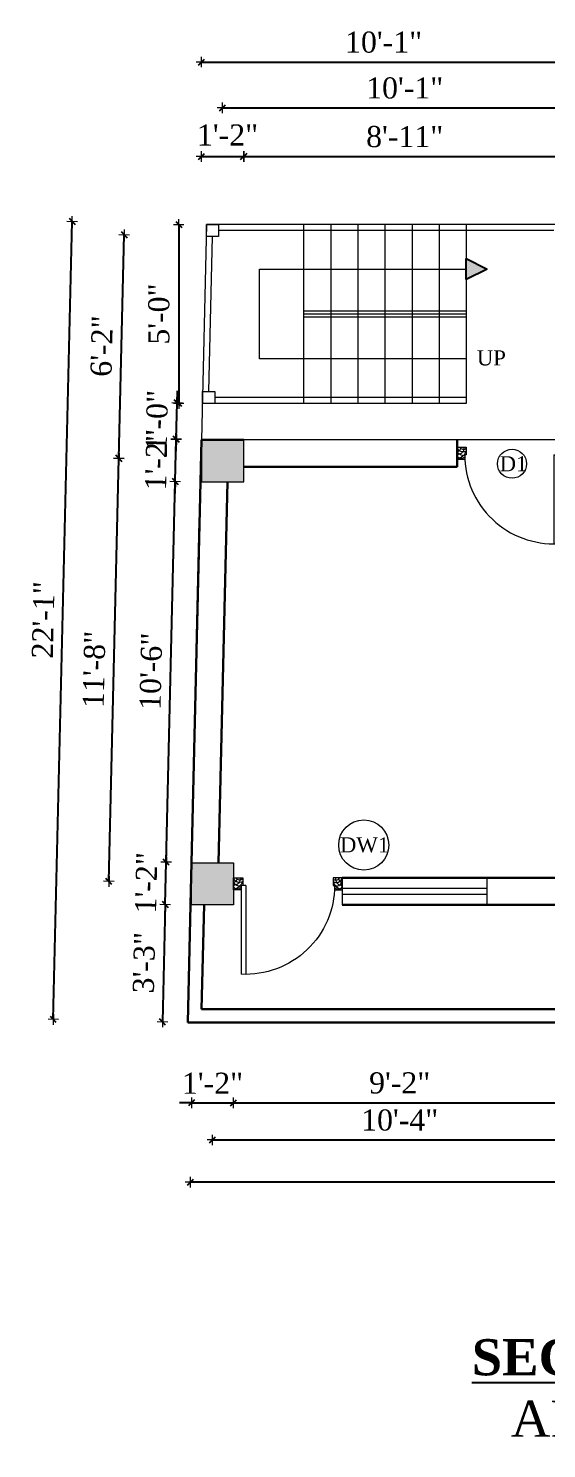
# Model space of a CAD drawing. Header units: inches. Extents: x 151827 to 346502, y -56182 to -23217.
# Drawn here: x 160428.1 to 160600.1, y -26790.3 to -26319.4 of the extents above; entities that cross this region are included whole.
import ezdxf

# ---------------------------------------------------------------- set-up
doc = ezdxf.new("R2010")
doc.units = ezdxf.units.IN
doc.header["$LTSCALE"] = 5
doc.header["$MEASUREMENT"] = 0
for name, color, linetype, lineweight in [('A-WALL', 7, 'Continuous', 9), ('Dimension', 7, 'Continuous', 18), ('DOOR', 62, 'Continuous', 0), ('Dw', 2, 'Continuous', 18)]:
    doc.layers.add(name, color=color, linetype=linetype, lineweight=lineweight)
doc.layers.add('dim line', color=7, linetype='Continuous', lineweight=15, true_color=0xfab2b2)
doc.layers.add('TEXT', color=6, linetype='Continuous')
doc.layers.add('WALL', color=7, linetype='Continuous')
doc.styles.add('ordinary', font='times.ttf')
doc.dimstyles.new('Copy of 96', dxfattribs={"dimtxt": 7, "dimasz": 4, "dimexe": 0.5, "dimexo": 0.5, "dimgap": 3, "dimtad": 1, "dimdec": 1, "dimzin": 11, "dimdsep": 46, "dimlunit": 4, "dimtxsty": 'ordinary', "dimblk": 'OBLIQUE', "dimcen": 0.09, "dimse1": 1, "dimse2": 1, "dimclrt": 6, "dimazin": 0, "dimtfac": 1, "dimtdec": 1, "dimtix": 1, "dimtmove": 2, "dimatfit": 3, "dimldrblk": 'leader', "dimfxl": 0.5, "dimfxlon": 1, "dimtolj": 1, "dimtzin": 0, "dimarcsym": 0})

# ---------------------------------------------------------------- blocks, each defined once
blk = doc.blocks.new('A$C27B36B59')
at = {"layer": 'DOOR'}
for p, q in [((0, 4), (0, 0)), ((2.5, 4), (0, 4)), ((0, 0), (3, 0)), ((2.5, 2.5), (2.5, 4)), ((3, 2.5), (2.5, 2.5)), ((3, 0), (3, 2.5))]:
    blk.add_line(p, q, dxfattribs=at)
for centre, radius, start, end in [((-1.4, -0.54), 4.75, 22.1411, 72.838), ((1.34, 2.09), 1.64, 45.138, 144.8948), ((2.21, 0.3), 2.49, 83.3149, 152.658), ((0.13, 0.37), 2.05, 349.4875, 93.6805), ((1.96, -0.47), 2.01, 58.7447, 166.495), ((-0.06, 0.32), 1.13, 343.542, 86.947), ((2.08, -0.4), 1.17, 38.2816, 160.1519)]:
    blk.add_arc(centre, radius, start, end, dxfattribs=at)
blk = doc.blocks.new('D2')
at = {"layer": 'DOOR'}
for p, q in [((74473.95, 24047.59), (74473.95, 24018.09)), ((74473.95, 24047.59), (74475.45, 24047.59)), ((74475.45, 24047.59), (74475.45, 24018.13))]:
    blk.add_line(p, q, dxfattribs=at)
blk.add_arc((74473.95, 24047.59), 29.5, 180, 272.9146, dxfattribs=at)
at = {"layer": 'DOOR', "xscale": -1, "rotation": 180}
blk.add_blockref('A$C27B36B59', (74441.95, 24050.09), dxfattribs=at)
at = {"layer": 'DOOR', "rotation": 180}
blk.add_blockref('A$C27B36B59', (74477.95, 24050.09), dxfattribs=at)
blk = doc.blocks.new('oblique')
at = {"color": 0, "lineweight": -2}
blk.add_line((0.25, 0.25), (-0.25, -0.25), dxfattribs=at)
at = {"layer": 'dim line', "lineweight": 9}
for p, q in [((-0.4375, 0), (0.4375, 0)), ((0, 0.4375), (0, -0.4375))]:
    blk.add_line(p, q, dxfattribs=at)
blk = doc.blocks.new('*D751')
at = {"layer": 'A-WALL', "color": 0, "lineweight": -2, "ltscale": 50, "transparency": 16777216}
blk.add_line((160485.57, -26361.84), (160499.57, -26361.84), dxfattribs=at)
at = {"layer": 'Defpoints', "color": 0, "ltscale": 50, "transparency": 16777216}
for p in [(160499.57, -26361.84), (160485.57, -26455.78), (160499.57, -26455.78)]:
    blk.add_point(p, dxfattribs=at)
at = {"layer": 'A-WALL', "color": 0, "lineweight": -2, "ltscale": 50, "transparency": 16777216, "xscale": 4, "yscale": 4, "zscale": 4, "rotation": 180}
blk.add_blockref('oblique', (160485.57, -26361.84), dxfattribs=at)
at = {"layer": 'A-WALL', "color": 0, "lineweight": -2, "ltscale": 50, "transparency": 16777216, "xscale": 4, "yscale": 4, "zscale": 4}
blk.add_blockref('oblique', (160499.57, -26361.84), dxfattribs=at)
at = {"layer": 'A-WALL', "color": 6, "ltscale": 50, "transparency": 16777216, "insert": (160494.22, -26354.7), "char_height": 7, "attachment_point": 5, "style": 'ordinary'}
blk.add_mtext('\\A1;1\'-2"', dxfattribs=at)
blk = doc.blocks.new('_OBLIQUE')
at = {"color": 0, "linetype": 'ByBlock'}
blk.add_line((-0.5, -0.5), (0.5, 0.5), dxfattribs=at)
blk = doc.blocks.new('leader')
at = {"layer": 'Dimension'}
for p, q in [((0, -4.33), (0, 4.33)), ((-4.42, 0), (4.42, 0))]:
    blk.add_line(p, q, dxfattribs=at)
blk = doc.blocks.new('*D752')
at = {"layer": 'A-WALL', "color": 0, "lineweight": -2, "ltscale": 5, "transparency": 16777216}
blk.add_line((160499.57, -26361.84), (160606.45, -26361.84), dxfattribs=at)
at = {"layer": 'Defpoints', "color": 0, "ltscale": 5, "transparency": 16777216}
for p in [(160606.45, -26361.84), (160606.45, -26384.4), (160499.57, -26455.78)]:
    blk.add_point(p, dxfattribs=at)
at = {"layer": 'A-WALL', "color": 0, "lineweight": -2, "ltscale": 5, "transparency": 16777216, "xscale": 4, "yscale": 4, "zscale": 4, "rotation": 180}
blk.add_blockref('oblique', (160499.57, -26361.84), dxfattribs=at)
at = {"layer": 'A-WALL', "color": 0, "lineweight": -2, "ltscale": 5, "transparency": 16777216, "xscale": 4, "yscale": 4, "zscale": 4}
blk.add_blockref('oblique', (160606.45, -26361.84), dxfattribs=at)
at = {"layer": 'A-WALL', "color": 6, "ltscale": 5, "transparency": 16777216, "insert": (160553.01, -26355.28), "char_height": 7, "attachment_point": 5, "style": 'ordinary'}
blk.add_mtext('\\A1;8\'-11"', dxfattribs=at)
blk = doc.blocks.new('*D759')
at = {"layer": 'A-WALL', "color": 0, "lineweight": -2, "ltscale": 5, "transparency": 16777216}
blk.add_line((160492.57, -26345.71), (160613.45, -26345.71), dxfattribs=at)
at = {"layer": 'Defpoints', "color": 0, "ltscale": 5, "transparency": 16777216}
for p in [(160613.45, -26345.71), (160492.57, -26462.78), (160613.45, -26462.78)]:
    blk.add_point(p, dxfattribs=at)
at = {"layer": 'A-WALL', "color": 0, "lineweight": -2, "ltscale": 5, "transparency": 16777216, "xscale": 4, "yscale": 4, "zscale": 4, "rotation": 180}
blk.add_blockref('oblique', (160492.57, -26345.71), dxfattribs=at)
at = {"layer": 'A-WALL', "color": 0, "lineweight": -2, "ltscale": 5, "transparency": 16777216, "xscale": 4, "yscale": 4, "zscale": 4}
blk.add_blockref('oblique', (160613.45, -26345.71), dxfattribs=at)
at = {"layer": 'A-WALL', "color": 6, "ltscale": 5, "transparency": 16777216, "insert": (160553.01, -26339.15), "char_height": 7, "attachment_point": 5, "style": 'ordinary'}
blk.add_mtext('\\A1;10\'-1"', dxfattribs=at)
blk = doc.blocks.new('*D762')
at = {"layer": 'A-WALL', "color": 0, "lineweight": -2, "ltscale": 5, "transparency": 16777216}
blk.add_line((160485.57, -26330.51), (160606.45, -26330.51), dxfattribs=at)
at = {"layer": 'Defpoints', "color": 0, "ltscale": 5, "transparency": 16777216}
for p in [(160606.45, -26330.51), (160606.45, -26384.4), (160485.57, -26455.78)]:
    blk.add_point(p, dxfattribs=at)
at = {"layer": 'A-WALL', "color": 0, "lineweight": -2, "ltscale": 5, "transparency": 16777216, "xscale": 4, "yscale": 4, "zscale": 4, "rotation": 180}
blk.add_blockref('oblique', (160485.57, -26330.51), dxfattribs=at)
at = {"layer": 'A-WALL', "color": 0, "lineweight": -2, "ltscale": 5, "transparency": 16777216, "xscale": 4, "yscale": 4, "zscale": 4}
blk.add_blockref('oblique', (160606.45, -26330.51), dxfattribs=at)
at = {"layer": 'A-WALL', "color": 6, "ltscale": 5, "transparency": 16777216, "insert": (160546.01, -26323.95), "char_height": 7, "attachment_point": 5, "style": 'ordinary'}
blk.add_mtext('\\A1;10\'-1"', dxfattribs=at)
blk = doc.blocks.new('*D766')
at = {"layer": 'A-WALL', "color": 0, "lineweight": -2, "ltscale": 50, "transparency": 16777216}
for p, q in [((160482.24, -26675.67), (160478.24, -26675.67)), ((160482.24, -26675.67), (160496.24, -26675.67)), ((160496.24, -26675.67), (160500.24, -26675.67))]:
    blk.add_line(p, q, dxfattribs=at)
at = {"layer": 'Defpoints', "color": 0, "ltscale": 50, "transparency": 16777216}
for p in [(160482.24, -26610.06), (160496.24, -26610.06), (160496.24, -26675.67)]:
    blk.add_point(p, dxfattribs=at)
at = {"layer": 'A-WALL', "color": 0, "lineweight": -2, "ltscale": 50, "transparency": 16777216, "xscale": 4, "yscale": 4, "zscale": 4}
blk.add_blockref('oblique', (160482.24, -26675.67), dxfattribs=at)
at = {"layer": 'A-WALL', "color": 0, "lineweight": -2, "ltscale": 50, "transparency": 16777216, "xscale": 4, "yscale": 4, "zscale": 4, "rotation": 180}
blk.add_blockref('oblique', (160496.24, -26675.67), dxfattribs=at)
at = {"layer": 'A-WALL', "color": 6, "ltscale": 50, "transparency": 16777216, "insert": (160489.24, -26669.17), "char_height": 7, "attachment_point": 5, "style": 'ordinary'}
blk.add_mtext('\\A1;1\'-2"', dxfattribs=at)
blk = doc.blocks.new('*D767')
at = {"layer": 'A-WALL', "color": 0, "lineweight": -2, "ltscale": 5, "transparency": 16777216}
blk.add_line((160496.24, -26675.67), (160606.45, -26675.67), dxfattribs=at)
at = {"layer": 'Defpoints', "color": 0, "ltscale": 5, "transparency": 16777216}
for p in [(160496.24, -26610.06), (160606.45, -26610.06), (160606.45, -26675.67)]:
    blk.add_point(p, dxfattribs=at)
at = {"layer": 'A-WALL', "color": 0, "lineweight": -2, "ltscale": 5, "transparency": 16777216, "xscale": 4, "yscale": 4, "zscale": 4, "rotation": 180}
blk.add_blockref('oblique', (160496.24, -26675.67), dxfattribs=at)
at = {"layer": 'A-WALL', "color": 0, "lineweight": -2, "ltscale": 5, "transparency": 16777216, "xscale": 4, "yscale": 4, "zscale": 4}
blk.add_blockref('oblique', (160606.45, -26675.67), dxfattribs=at)
at = {"layer": 'A-WALL', "color": 6, "ltscale": 5, "transparency": 16777216, "insert": (160551.35, -26669.1), "char_height": 7, "attachment_point": 5, "style": 'ordinary'}
blk.add_mtext('\\A1;9\'-2"', dxfattribs=at)
blk = doc.blocks.new('*D776')
at = {"layer": 'A-WALL', "color": 0, "lineweight": -2, "ltscale": 5, "transparency": 16777216}
blk.add_line((160489.24, -26687.98), (160613.45, -26687.98), dxfattribs=at)
at = {"layer": 'Defpoints', "color": 0, "ltscale": 5, "transparency": 16777216}
for p in [(160489.24, -26603.06), (160613.45, -26603.06), (160613.45, -26687.98)]:
    blk.add_point(p, dxfattribs=at)
at = {"layer": 'A-WALL', "color": 0, "lineweight": -2, "ltscale": 5, "transparency": 16777216, "xscale": 4, "yscale": 4, "zscale": 4, "rotation": 180}
blk.add_blockref('oblique', (160489.24, -26687.98), dxfattribs=at)
at = {"layer": 'A-WALL', "color": 0, "lineweight": -2, "ltscale": 5, "transparency": 16777216, "xscale": 4, "yscale": 4, "zscale": 4}
blk.add_blockref('oblique', (160613.45, -26687.98), dxfattribs=at)
at = {"layer": 'A-WALL', "color": 6, "ltscale": 5, "transparency": 16777216, "insert": (160551.35, -26681.42), "char_height": 7, "attachment_point": 5, "style": 'ordinary'}
blk.add_mtext('\\A1;10\'-4"', dxfattribs=at)
blk = doc.blocks.new('*D780')
at = {"layer": 'A-WALL', "color": 0, "lineweight": -2, "ltscale": 5, "transparency": 16777216}
blk.add_line((160848.71, -26701.97), (160481.91, -26701.97), dxfattribs=at)
at = {"layer": 'Defpoints', "color": 0, "ltscale": 5, "transparency": 16777216}
for p in [(160481.91, -26610.06), (160848.71, -26610.06), (160481.91, -26701.97)]:
    blk.add_point(p, dxfattribs=at)
at = {"layer": 'A-WALL', "color": 0, "lineweight": -2, "ltscale": 5, "transparency": 16777216, "xscale": 4, "yscale": 4, "zscale": 4, "rotation": 180}
blk.add_blockref('oblique', (160481.91, -26701.97), dxfattribs=at)
at = {"layer": 'A-WALL', "color": 0, "lineweight": -2, "ltscale": 5, "transparency": 16777216, "xscale": 4, "yscale": 4, "zscale": 4}
blk.add_blockref('oblique', (160848.71, -26701.97), dxfattribs=at)
at = {"layer": 'A-WALL', "color": 6, "ltscale": 5, "transparency": 16777216, "insert": (160665.31, -26695.4), "char_height": 7, "attachment_point": 5, "style": 'ordinary'}
blk.add_mtext('\\A1;30\'-7"', dxfattribs=at)
blk = doc.blocks.new('*D782')
at = {"layer": 'A-WALL', "color": 0, "lineweight": -2, "ltscale": 5, "transparency": 16777216}
blk.add_line((160478.01, -26384.4), (160478.01, -26443.78), dxfattribs=at)
at = {"layer": 'Defpoints', "color": 0, "ltscale": 5, "transparency": 16777216}
for p in [(160487.26, -26384.4), (160478.01, -26443.78), (160485.85, -26443.78)]:
    blk.add_point(p, dxfattribs=at)
at = {"layer": 'A-WALL', "color": 0, "lineweight": -2, "ltscale": 5, "transparency": 16777216, "xscale": 4, "yscale": 4, "zscale": 4}
for p, rotation in [((160478.01, -26384.4), 90), ((160478.01, -26443.78), 270)]:
    blk.add_blockref('oblique', p, dxfattribs=dict(at, rotation=rotation))
at = {"layer": 'A-WALL', "color": 6, "ltscale": 5, "transparency": 16777216, "insert": (160471.44, -26414.09), "char_height": 7, "attachment_point": 5, "rotation": 90, "style": 'ordinary'}
blk.add_mtext('\\A1;5\'-0"', dxfattribs=at)
blk = doc.blocks.new('*D847')
at = {"layer": 'A-WALL', "color": 0, "lineweight": -2, "ltscale": 50, "transparency": 16777216}
for p, q in [((160473.54, -26609.86), (160473.88, -26595.86)), ((160473.88, -26595.86), (160473.97, -26591.87)), ((160473.54, -26609.86), (160473.45, -26613.86))]:
    blk.add_line(p, q, dxfattribs=at)
at = {"layer": 'Defpoints', "color": 0, "ltscale": 50, "transparency": 16777216}
for p in [(160473.88, -26595.86), (160482.24, -26596.06), (160481.91, -26610.06)]:
    blk.add_point(p, dxfattribs=at)
at = {"layer": 'A-WALL', "color": 0, "lineweight": -2, "ltscale": 50, "transparency": 16777216, "xscale": 4, "yscale": 4, "zscale": 4}
for p, rotation in [((160473.88, -26595.86), 268.6423816929436), ((160473.54, -26609.86), 88.64238169294363)]:
    blk.add_blockref('oblique', p, dxfattribs=dict(at, rotation=rotation))
at = {"layer": 'A-WALL', "color": 6, "ltscale": 50, "transparency": 16777216, "insert": (160467.21, -26602.71), "char_height": 7, "attachment_point": 5, "rotation": 88.6424, "style": 'ordinary'}
blk.add_mtext('\\A1;1\'-2"', dxfattribs=at)
blk = doc.blocks.new('*D848')
at = {"layer": 'A-WALL', "color": 0, "lineweight": -2, "ltscale": 5, "transparency": 16777216}
blk.add_line((160473.88, -26595.86), (160476.87, -26469.57), dxfattribs=at)
at = {"layer": 'Defpoints', "color": 0, "ltscale": 5, "transparency": 16777216}
for p in [(160476.87, -26469.57), (160485.57, -26469.78), (160482.24, -26596.06)]:
    blk.add_point(p, dxfattribs=at)
at = {"layer": 'A-WALL', "color": 0, "lineweight": -2, "ltscale": 5, "transparency": 16777216, "xscale": 4, "yscale": 4, "zscale": 4}
for p, rotation in [((160476.87, -26469.57), 88.64238169298139), ((160473.88, -26595.86), 268.6423816929814)]:
    blk.add_blockref('oblique', p, dxfattribs=dict(at, rotation=rotation))
at = {"layer": 'A-WALL', "color": 6, "ltscale": 5, "transparency": 16777216, "insert": (160468.81, -26532.56), "char_height": 7, "attachment_point": 5, "rotation": 88.6424, "style": 'ordinary'}
blk.add_mtext('\\A1;10\'-6"', dxfattribs=at)
blk = doc.blocks.new('*D849')
at = {"layer": 'A-WALL', "color": 0, "lineweight": -2, "ltscale": 5, "transparency": 16777216}
for p, q in [((160477.2, -26455.58), (160477.3, -26451.58)), ((160476.87, -26469.57), (160477.2, -26455.58)), ((160476.87, -26469.57), (160476.77, -26473.57))]:
    blk.add_line(p, q, dxfattribs=at)
at = {"layer": 'Defpoints', "color": 0, "ltscale": 5, "transparency": 16777216}
for p in [(160477.2, -26455.58), (160485.57, -26455.78), (160485.57, -26469.78)]:
    blk.add_point(p, dxfattribs=at)
at = {"layer": 'A-WALL', "color": 0, "lineweight": -2, "ltscale": 5, "transparency": 16777216, "xscale": 4, "yscale": 4, "zscale": 4}
for p, rotation in [((160477.2, -26455.58), 268.6423816929814), ((160476.87, -26469.57), 88.64238169298143)]:
    blk.add_blockref('oblique', p, dxfattribs=dict(at, rotation=rotation))
at = {"layer": 'A-WALL', "color": 6, "ltscale": 5, "transparency": 16777216, "insert": (160470.54, -26462.42), "char_height": 7, "attachment_point": 5, "rotation": 88.6424, "style": 'ordinary'}
blk.add_mtext('\\A1;1\'-2"', dxfattribs=at)
blk = doc.blocks.new('*D783')
at = {"layer": 'A-WALL', "color": 0, "lineweight": -2, "ltscale": 5, "transparency": 16777216}
blk.add_line((160454.84, -26602.25), (160458.17, -26461.96), dxfattribs=at)
at = {"layer": 'Defpoints', "color": 0, "ltscale": 5, "transparency": 16777216}
for p in [(160458.17, -26461.96), (160492.57, -26462.78), (160489.24, -26603.06)]:
    blk.add_point(p, dxfattribs=at)
at = {"layer": 'A-WALL', "color": 0, "lineweight": -2, "ltscale": 5, "transparency": 16777216, "xscale": 4, "yscale": 4, "zscale": 4}
for p, rotation in [((160458.17, -26461.96), 88.64238169299772), ((160454.84, -26602.25), 268.6423816929977)]:
    blk.add_blockref('oblique', p, dxfattribs=dict(at, rotation=rotation))
at = {"layer": 'A-WALL', "color": 6, "ltscale": 5, "transparency": 16777216, "insert": (160449.95, -26531.95), "char_height": 7, "attachment_point": 5, "rotation": 88.6424, "style": 'ordinary'}
blk.add_mtext('\\A1;11\'-8"', dxfattribs=at)
blk = doc.blocks.new('*D784')
at = {"layer": 'A-WALL', "color": 0, "lineweight": -2, "ltscale": 5, "transparency": 16777216}
for p, q in [((160477.49, -26443.58), (160477.58, -26439.58)), ((160477.2, -26455.58), (160477.49, -26443.58)), ((160477.2, -26455.58), (160477.11, -26459.58))]:
    blk.add_line(p, q, dxfattribs=at)
at = {"layer": 'Defpoints', "color": 0, "ltscale": 5, "transparency": 16777216}
for p in [(160477.49, -26443.58), (160485.85, -26443.78), (160485.57, -26455.78)]:
    blk.add_point(p, dxfattribs=at)
at = {"layer": 'A-WALL', "color": 0, "lineweight": -2, "ltscale": 5, "transparency": 16777216, "xscale": 4, "yscale": 4, "zscale": 4}
for p, rotation in [((160477.49, -26443.58), 268.6423816929814), ((160477.2, -26455.58), 88.64238169298143)]:
    blk.add_blockref('oblique', p, dxfattribs=dict(at, rotation=rotation))
at = {"layer": 'A-WALL', "color": 6, "ltscale": 5, "transparency": 16777216, "insert": (160470.78, -26449.43), "char_height": 7, "attachment_point": 5, "rotation": 88.6424, "style": 'ordinary'}
blk.add_mtext('\\A1;1\'-0"', dxfattribs=at)
blk = doc.blocks.new('*D850')
at = {"layer": 'A-WALL', "color": 0, "lineweight": -2, "ltscale": 5, "transparency": 16777216}
blk.add_line((160473.54, -26609.86), (160472.62, -26648.86), dxfattribs=at)
at = {"layer": 'Defpoints', "color": 0, "ltscale": 5, "transparency": 16777216}
for p in [(160481.91, -26610.06), (160472.62, -26648.86), (160480.99, -26649.06)]:
    blk.add_point(p, dxfattribs=at)
at = {"layer": 'A-WALL', "color": 0, "lineweight": -2, "ltscale": 5, "transparency": 16777216, "xscale": 4, "yscale": 4, "zscale": 4}
for p, rotation in [((160473.54, -26609.86), 88.64238169298143), ((160472.62, -26648.86), 268.6423816929814)]:
    blk.add_blockref('oblique', p, dxfattribs=dict(at, rotation=rotation))
at = {"layer": 'A-WALL', "color": 6, "ltscale": 5, "transparency": 16777216, "insert": (160466.52, -26629.21), "char_height": 7, "attachment_point": 5, "rotation": 88.6424, "style": 'ordinary'}
blk.add_mtext('\\A1;3\'-3"', dxfattribs=at)
blk = doc.blocks.new('*D785')
at = {"layer": 'A-WALL', "color": 0, "lineweight": -2, "ltscale": 5, "transparency": 16777216}
blk.add_line((160458.17, -26461.96), (160459.93, -26387.76), dxfattribs=at)
at = {"layer": 'Defpoints', "color": 0, "ltscale": 5, "transparency": 16777216}
for p in [(160459.93, -26387.76), (160613.45, -26391.4), (160492.57, -26462.78)]:
    blk.add_point(p, dxfattribs=at)
at = {"layer": 'A-WALL', "color": 0, "lineweight": -2, "ltscale": 5, "transparency": 16777216, "xscale": 4, "yscale": 4, "zscale": 4}
for p, rotation in [((160459.93, -26387.76), 88.64238169298139), ((160458.17, -26461.96), 268.6423816929814)]:
    blk.add_blockref('oblique', p, dxfattribs=dict(at, rotation=rotation))
at = {"layer": 'A-WALL', "color": 6, "ltscale": 5, "transparency": 16777216, "insert": (160452.49, -26424.71), "char_height": 7, "attachment_point": 5, "rotation": 88.6424, "style": 'ordinary'}
blk.add_mtext('\\A1;6\'-2"', dxfattribs=at)
blk = doc.blocks.new('*D786')
at = {"layer": 'A-WALL', "color": 0, "lineweight": -2, "ltscale": 5, "transparency": 16777216}
blk.add_line((160436.39, -26648.01), (160442.66, -26383.34), dxfattribs=at)
at = {"layer": 'Defpoints', "color": 0, "ltscale": 5, "transparency": 16777216}
for p in [(160442.66, -26383.34), (160487.26, -26384.4), (160480.99, -26649.06)]:
    blk.add_point(p, dxfattribs=at)
at = {"layer": 'A-WALL', "color": 0, "lineweight": -2, "ltscale": 5, "transparency": 16777216, "xscale": 4, "yscale": 4, "zscale": 4}
for p, rotation in [((160442.66, -26383.34), 88.64238169298139), ((160436.39, -26648.01), 268.6423816929814)]:
    blk.add_blockref('oblique', p, dxfattribs=dict(at, rotation=rotation))
at = {"layer": 'A-WALL', "color": 6, "ltscale": 5, "transparency": 16777216, "insert": (160433.03, -26515.52), "char_height": 7, "attachment_point": 5, "rotation": 88.6424, "style": 'ordinary'}
blk.add_mtext('\\A1;22\'-1"', dxfattribs=at)

msp = doc.modelspace()

# ---------------------------------------------------------------- hatches: boundary and pattern name
at = {"ltscale": 5}
msp.add_hatch(color=256, dxfattribs=at).paths.add_polyline_path([(160573.45, -26402.67), (160573.45, -26395.66), (160580.34, -26399.24)])
at = {"layer": 'WALL', "linetype": 'ByBlock', "ltscale": 5, "true_color": 0xf8991e}
h = msp.add_hatch(color=30, dxfattribs=at)
h.dxf.hatch_style = 1
h.paths.add_polyline_path([(160485.57, -26469.78), (160499.57, -26469.78), (160499.57, -26455.78), (160485.57, -26455.78)])
h = msp.add_hatch(color=30, dxfattribs=at)
h.dxf.hatch_style = 1
h.paths.add_polyline_path([(160482.24, -26596.06), (160482.24, -26610.06), (160496.24, -26610.06), (160496.24, -26596.06)])

# ---------------------------------------------------------------- linework, layer by layer
at = {"ltscale": 5}
for p, q in [((160573.45, -26402.67, -72.71), (160573.45, -26395.66, -72.71)), ((160573.45, -26395.66, -72.71), (160580.34, -26399.24, -72.71)), ((160580.34, -26399.24, -72.71), (160573.45, -26402.67, -72.71))]:
    msp.add_line(p, q, dxfattribs=at)
at = {"layer": 'A-WALL', "ltscale": 5}
for p, q in [((160487.26, -26384.4, -72.71), (160485.57, -26455.78, -72.71)), ((160606.45, -26384.4, -72.71), (160487.26, -26384.4, -72.71)), ((160519.45, -26384.4, -72.71), (160519.45, -26443.78, -72.71)), ((160528.45, -26384.4, -72.71), (160528.45, -26443.78, -72.71)), ((160537.45, -26384.4, -72.71), (160537.45, -26443.78, -72.71)), ((160546.45, -26384.4, -72.71), (160546.45, -26443.78, -72.71)), ((160555.45, -26384.4, -72.71), (160555.45, -26443.78, -72.71)), ((160564.45, -26384.4, -72.71), (160564.45, -26443.78, -72.71)), ((160573.45, -26384.4, -72.71), (160573.45, -26414.09, -72.71)), ((160489.17, -26388.4, -72.71), (160487.95, -26439.78, -72.71)), ((160602.45, -26386.4, -72.71), (160491.26, -26386.4, -72.71)), ((160504.84, -26428.93, -72.71), (160504.84, -26399.24, -72.71)), ((160504.84, -26399.24, -72.71), (160573.45, -26399.24, -72.71)), ((160573.45, -26413.09, -72.71), (160519.45, -26413.09, -72.71)), ((160573.45, -26414.09, -72.71), (160519.45, -26414.09, -72.71)), ((160573.45, -26415.09, -72.71), (160519.45, -26415.09, -72.71)), ((160573.45, -26414.09, -72.71), (160573.45, -26443.78, -72.71)), ((160573.45, -26428.93, -72.71), (160504.84, -26428.93, -72.71)), ((160573.45, -26443.78, -72.71), (160485.85, -26443.78, -72.71)), ((160573.45, -26441.78, -72.71), (160489.95, -26441.78, -72.71)), ((160606.45, -26455.78, -72.71), (160485.57, -26455.78, -72.71)), ((160532.24, -26601.06, -72.71), (160532.24, -26610.06, -72.71)), ((160580.24, -26601.06, -72.71), (160580.24, -26610.06, -72.71)), ((160482.24, -26610.06, -72.71), (160481.91, -26610.06, -72.71))]:
    msp.add_line(p, q, dxfattribs=at)
at = {"layer": 'A-WALL', "lineweight": 30}
for p, q in [((160485.57, -26455.78, -72.71), (160481.91, -26610.06, -72.71)), ((160499.57, -26455.78, -72.71), (160485.57, -26455.78, -72.71)), ((160570.45, -26464.78, -72.71), (160570.45, -26455.78, -72.71)), ((160499.57, -26464.78, -72.71), (160570.45, -26464.78, -72.71)), ((160494.24, -26469.78, -72.71), (160491.25, -26596.06, -72.71)), ((160483.91, -26525.71, -72.71), (160484.93, -26482.72, -72.71)), ((160606.45, -26601.06, -72.71), (160532.24, -26601.06, -72.71)), ((160481.91, -26610.06, -72.71), (160480.99, -26649.06, -72.71)), ((160486.41, -26610.06, -72.71), (160485.6, -26644.56, -72.71)), ((160696.02, -26610.06, -72.71), (160532.24, -26610.06, -72.71)), ((160821.38, -26644.56, -72.71), (160485.6, -26644.56, -72.71)), ((160823.83, -26649.06, -72.71), (160480.99, -26649.06, -72.71))]:
    msp.add_line(p, q, dxfattribs=at)
at = {"layer": 'A-WALL', "ltscale": 5, "elevation": -72.71}
for points in [[(160487.26, -26384.4), (160491.26, -26384.4), (160491.26, -26388.4), (160487.26, -26388.4)], [(160485.95, -26439.78), (160489.95, -26439.78), (160489.95, -26443.78), (160485.95, -26443.78)], [(160485.57, -26469.78), (160499.57, -26469.78), (160499.57, -26455.78), (160485.57, -26455.78)], [(160482.24, -26596.06), (160496.24, -26596.06), (160496.24, -26610.06), (160482.24, -26610.06)]]:
    msp.add_lwpolyline(points, close=True, dxfattribs=at)
at = {"layer": 'A-WALL', "ltscale": 5}
for centre, radius in [((160588.63, -26463.73, -72.71), 4.82), ((160539.42, -26590.19, -72.71), 8.32)]:
    msp.add_circle(centre, radius, dxfattribs=at)
at = {"layer": 'Dw', "color": 3}
for p, q in [((160580.24, -26604.56, -72.71), (160532.24, -26604.56, -72.71)), ((160580.24, -26606.56, -72.71), (160532.24, -26606.56, -72.71))]:
    msp.add_line(p, q, dxfattribs=at)

# ---------------------------------------------------------------- block references
at = {"layer": 'WALL', "color": 2, "linetype": 'ByBlock'}
msp.add_blockref('D2', (86128.5, -50508.37, -72.71), dxfattribs=at)
at = {"layer": 'WALL', "color": 2, "linetype": 'ByBlock', "xscale": -1, "rotation": 359.9999999998169}
msp.add_blockref('D2', (234974.19, -50651.15, -72.71), dxfattribs=at)

# ---------------------------------------------------------------- texts
at = {"layer": 'TEXT', "style": 'ordinary'}
for s, p in [('UP', (160576.95, -26431.12, -72.71)), ('D1', (160584.51, -26466.22, -72.71)), ('DW1', (160531.52, -26592.63, -72.71))]:
    msp.add_text(s, height=5, dxfattribs=at).set_placement(p)
at = {"layer": 'TEXT', "char_height": 12, "width": 219.8151, "attachment_point": 8, "style": 'ordinary'}
for s, insert in [('{\\fTimes New Roman|b1|i0|c0|p18;\\LSECOND FLOOR PLAN}', (160674.46, -26766.22, -72.71)), ('AREA = 319.56 sq. ft.', (160670.15, -26790.34, -72.71))]:
    msp.add_mtext(s, dxfattribs=dict(at, insert=insert))

# ---------------------------------------------------------------- dimensions: what is measured, and where the dimension line sits
at = {"layer": 'A-WALL', "ltscale": 5}
for base, p1, p2, picture, middle in [((160606.45, -26330.51, -72.71), (160485.57, -26455.78, -72.71), (160606.45, -26384.4, -72.71), '*D762', (160546.01, -26323.95, -72.71)), ((160613.45, -26345.71, -72.71), (160492.57, -26462.78, -72.71), (160613.45, -26462.78, -72.71), '*D759', (160553.01, -26339.15, -72.71)), ((160606.45, -26361.84, -72.71), (160499.57, -26455.78, -72.71), (160606.45, -26384.4, -72.71), '*D752', (160553.01, -26355.28, -72.71)), ((160613.45, -26687.98, -72.71), (160489.24, -26603.06, -72.71), (160613.45, -26603.06, -72.71), '*D776', (160551.35, -26681.42, -72.71)), ((160481.91, -26701.97, -72.71), (160848.71, -26610.06, -72.71), (160481.91, -26610.06, -72.71), '*D780', (160665.31, -26695.4, -72.71)), ((160606.45, -26675.67, -72.71), (160496.24, -26610.06, -72.71), (160606.45, -26610.06, -72.71), '*D767', (160551.35, -26669.1, -72.71))]:
    dim = msp.add_linear_dim(base=base, p1=p1, p2=p2, dimstyle='Copy of 96', override={"dimdec": 0, "dimblk": 'oblique', "dimtdec": 0, "dimarcsym": 1}, dxfattribs=at)
    dim.commit()
    dim.dimension.update_dxf_attribs({"geometry": picture, "text_midpoint": middle})
at = {"layer": 'A-WALL', "ltscale": 50}
dim = msp.add_linear_dim(base=(160499.57, -26361.84, -72.71), p1=(160485.57, -26455.78, -72.71), p2=(160499.57, -26455.78, -72.71), dimstyle='Copy of 96', override={"dimdec": 0, "dimblk": 'oblique', "dimtdec": 0, "dimarcsym": 1}, dxfattribs=at)
dim.commit()
dim.dimension.update_dxf_attribs({"geometry": '*D751', "text_midpoint": (160494.22, -26354.7, -72.71), "dimtype": 160})
at = {"layer": 'A-WALL', "ltscale": 5}
for base, p1, p2, picture, middle in [((160442.66, -26383.34, -72.71), (160480.99, -26649.06, -72.71), (160487.26, -26384.4, -72.71), '*D786', (160433.03, -26515.52, -72.71)), ((160459.93, -26387.76, -72.71), (160492.57, -26462.78, -72.71), (160613.45, -26391.4, -72.71), '*D785', (160452.49, -26424.71, -72.71)), ((160477.49, -26443.58, -72.71), (160485.57, -26455.78, -72.71), (160485.85, -26443.78, -72.71), '*D784', (160470.78, -26449.43, -72.71)), ((160477.2, -26455.58, -72.71), (160485.57, -26469.78, -72.71), (160485.57, -26455.78, -72.71), '*D849', (160470.54, -26462.42, -72.71)), ((160476.87, -26469.57, -72.71), (160482.24, -26596.06, -72.71), (160485.57, -26469.78, -72.71), '*D848', (160468.81, -26532.56, -72.71)), ((160472.62, -26648.86, -72.71), (160481.91, -26610.06, -72.71), (160480.99, -26649.06, -72.71), '*D850', (160466.52, -26629.21, -72.71))]:
    dim = msp.add_linear_dim(base=base, p1=p1, p2=p2, angle=268.6424, dimstyle='Copy of 96', override={"dimdec": 0, "dimblk": 'oblique', "dimtdec": 0, "dimarcsym": 1}, dxfattribs=at)
    dim.commit()
    dim.dimension.update_dxf_attribs({"geometry": picture, "text_midpoint": middle})
dim = msp.add_linear_dim(base=(160478.01, -26443.78, -72.71), p1=(160487.26, -26384.4, -72.71), p2=(160485.85, -26443.78, -72.71), angle=90, text='5\'-0"', dimstyle='Copy of 96', override={"dimdec": 0, "dimblk": 'oblique', "dimtdec": 0, "dimarcsym": 1}, dxfattribs=at)
dim.commit()
dim.dimension.update_dxf_attribs({"geometry": '*D782', "text_midpoint": (160471.44, -26414.09, -72.71)})
dim = msp.add_aligned_dim(p1=(160489.24, -26603.06, -72.71), p2=(160492.57, -26462.78, -72.71), distance=34.41, dimstyle='Copy of 96', override={"dimdec": 0, "dimblk": 'oblique', "dimtdec": 0, "dimarcsym": 1}, dxfattribs=at)
dim.commit()
dim.dimension.update_dxf_attribs({"geometry": '*D783', "text_midpoint": (160449.95, -26531.95, -72.71)})
at = {"layer": 'A-WALL', "ltscale": 50}
dim = msp.add_aligned_dim(p1=(160481.91, -26610.06, -72.71), p2=(160482.24, -26596.06, -72.71), distance=8.37, dimstyle='Copy of 96', override={"dimdec": 0, "dimblk": 'oblique', "dimtdec": 0, "dimarcsym": 1}, dxfattribs=at)
dim.commit()
dim.dimension.update_dxf_attribs({"geometry": '*D847', "text_midpoint": (160467.21, -26602.71, -72.71)})
dim = msp.add_linear_dim(base=(160496.24, -26675.67, -72.71), p1=(160482.24, -26610.06, -72.71), p2=(160496.24, -26610.06, -72.71), dimstyle='Copy of 96', override={"dimdec": 0, "dimblk": 'oblique', "dimtdec": 0, "dimarcsym": 1}, dxfattribs=at)
dim.commit()
dim.dimension.update_dxf_attribs({"geometry": '*D766', "text_midpoint": (160489.24, -26669.17, -72.71)})

doc.saveas('drawing.dxf')
